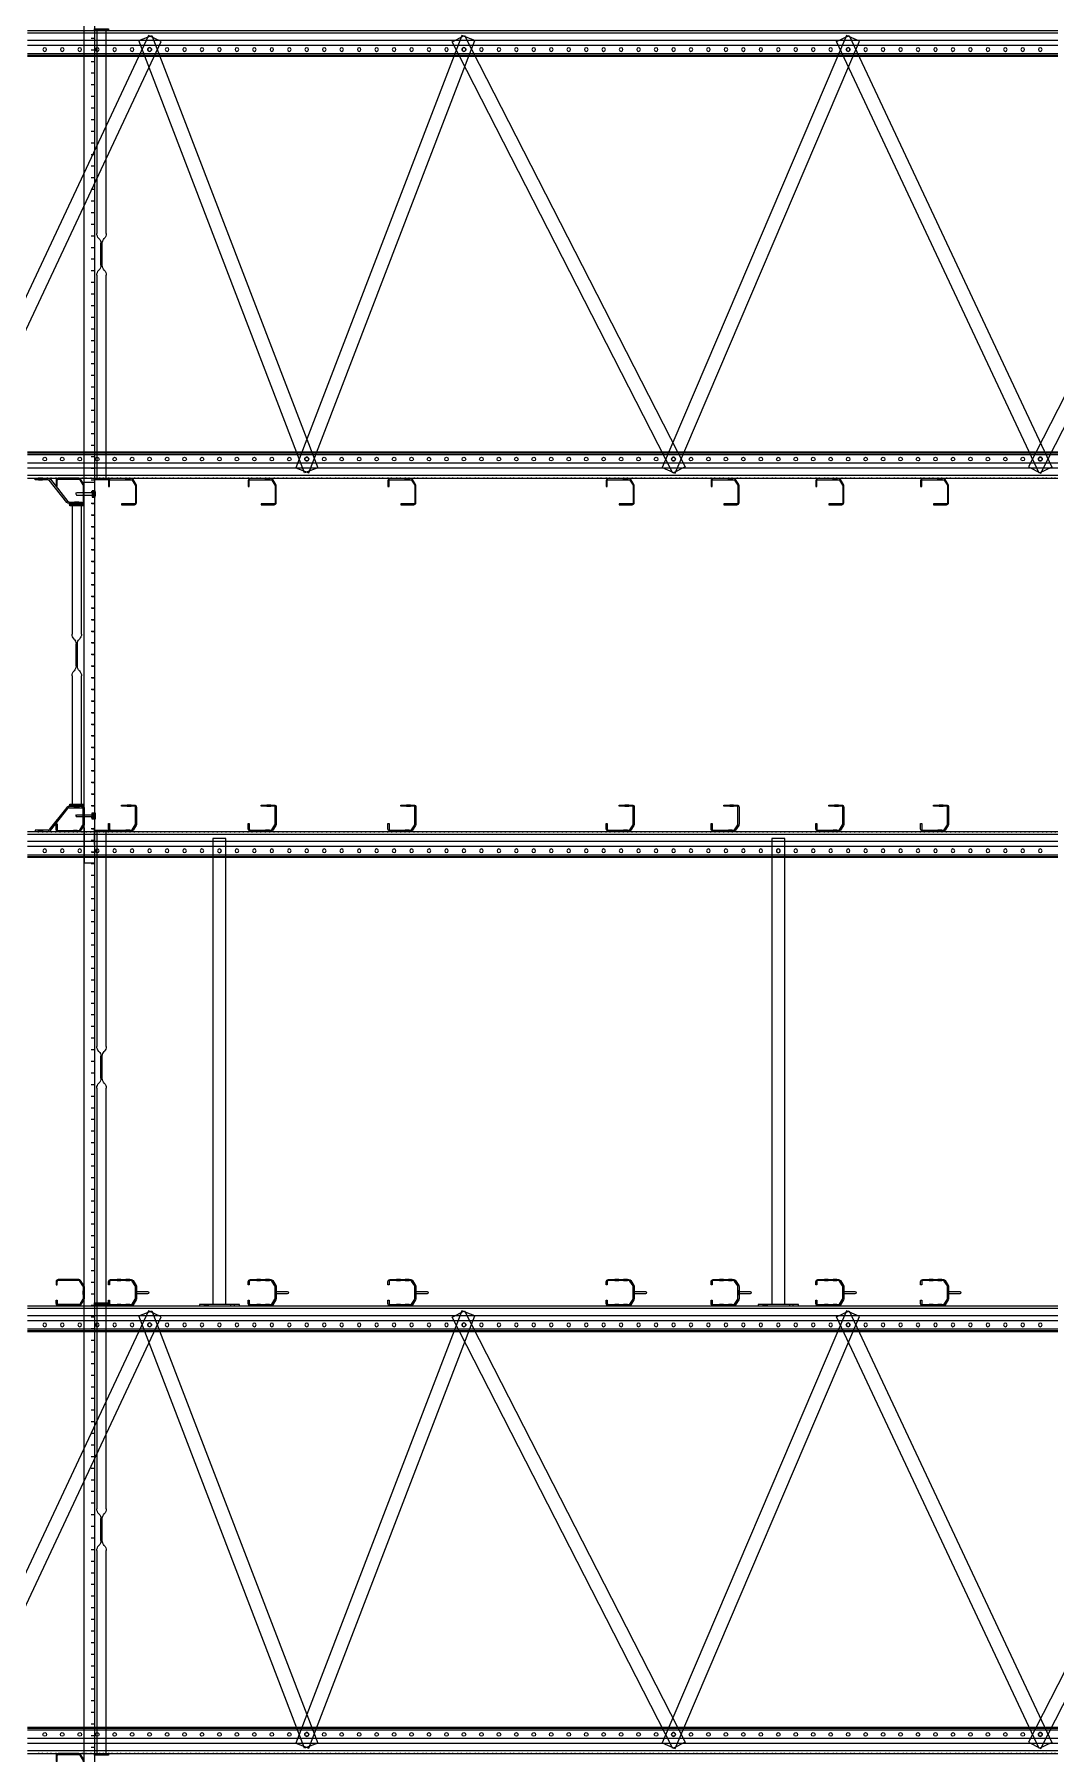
# Model space of a CAD drawing. Header units: millimetres. Extents: x -511490 to -68792, y -77452 to 318982.
# Drawn here: x -505716 to -502792, y 10548 to 15472 of the extents above; entities that cross this region are included whole.
import ezdxf

# ---------------------------------------------------------------- set-up
doc = ezdxf.new("R2010")
doc.units = ezdxf.units.MM
doc.linetypes.add('P05529 MS Rack Elevation$0$HIDDEN', pattern=[0.375, 0.25, -0.125])
doc.linetypes.add('P05529 MS Rack Elevation$1$HIDDEN', pattern=[0.375, 0.25, -0.125])
doc.layers.add('Multishuttle Phantom', color=8, linetype='Continuous', lineweight=25)
doc.layers.add('P05529 MS Rack Elevation$0$BRACING', color=8, linetype='Continuous', lineweight=25)
doc.layers.add('P05529 MS Rack Elevation$0$Racking', color=8, linetype='Continuous')

# ---------------------------------------------------------------- blocks, each defined once
blk = doc.blocks.new('*U59')
for p, q in [((0, 8650), (0, 8700)), ((8.4, 8700), (8.4, 8650)), ((28.65, 8700), (28.65, 8650)), ((43.13, 8700), (43.13, 8650)), ((67.1, 8700), (67.1, 8650)), ((72.1, 8700), (72.1, 8650)), ((74.5, 8700), (74.5, 8650)), ((0, 8600), (0, 8650)), ((8.4, 8650), (8.4, 8600)), ((28.65, 8650), (28.65, 8600)), ((43.13, 8650), (43.13, 8600)), ((67.1, 8650), (67.1, 8600)), ((72.1, 8650), (72.1, 8600)), ((74.5, 8650), (74.5, 8600)), ((0, 8550), (0, 8600)), ((8.4, 8600), (8.4, 8550)), ((28.65, 8600), (28.65, 8550)), ((43.13, 8600), (43.13, 8550)), ((67.1, 8600), (67.1, 8550)), ((72.1, 8600), (72.1, 8550)), ((74.5, 8600), (74.5, 8550)), ((0, 8500), (0, 8550)), ((8.4, 8550), (8.4, 8500)), ((28.65, 8550), (28.65, 8500)), ((43.13, 8550), (43.13, 8500)), ((67.1, 8550), (67.1, 8500)), ((72.1, 8550), (72.1, 8500)), ((74.5, 8550), (74.5, 8500)), ((0, 8450), (0, 8500)), ((8.4, 8500), (8.4, 8450)), ((28.65, 8500), (28.65, 8450)), ((43.13, 8500), (43.13, 8450)), ((67.1, 8500), (67.1, 8450)), ((72.1, 8500), (72.1, 8450)), ((74.5, 8500), (74.5, 8450)), ((0, 8400), (0, 8450)), ((8.4, 8450), (8.4, 8400)), ((28.65, 8450), (28.65, 8400)), ((43.13, 8450), (43.13, 8400)), ((67.1, 8450), (67.1, 8400)), ((72.1, 8450), (72.1, 8400)), ((74.5, 8450), (74.5, 8400)), ((0, 8350), (0, 8400)), ((8.4, 8400), (8.4, 8350)), ((28.65, 8400), (28.65, 8350)), ((43.13, 8400), (43.13, 8350)), ((67.1, 8400), (67.1, 8350)), ((72.1, 8400), (72.1, 8350)), ((74.5, 8400), (74.5, 8350)), ((0, 8300), (0, 8350)), ((8.4, 8350), (8.4, 8300)), ((28.65, 8350), (28.65, 8300)), ((43.13, 8350), (43.13, 8300)), ((67.1, 8350), (67.1, 8300)), ((72.1, 8350), (72.1, 8300)), ((74.5, 8350), (74.5, 8300)), ((0, 8250), (0, 8300)), ((8.4, 8300), (8.4, 8250)), ((28.65, 8300), (28.65, 8250)), ((43.13, 8300), (43.13, 8250)), ((67.1, 8300), (67.1, 8250)), ((72.1, 8300), (72.1, 8250)), ((74.5, 8300), (74.5, 8250)), ((0, 8200), (0, 8250)), ((8.4, 8250), (8.4, 8200)), ((28.65, 8250), (28.65, 8200)), ((43.13, 8250), (43.13, 8200)), ((67.1, 8250), (67.1, 8200)), ((72.1, 8250), (72.1, 8200)), ((74.5, 8250), (74.5, 8200)), ((0, 8150), (0, 8200)), ((8.4, 8200), (8.4, 8150)), ((28.65, 8200), (28.65, 8150)), ((43.13, 8200), (43.13, 8150)), ((67.1, 8200), (67.1, 8150)), ((72.1, 8200), (72.1, 8150)), ((74.5, 8200), (74.5, 8150)), ((0, 8100), (0, 8150)), ((8.4, 8150), (8.4, 8100)), ((28.65, 8150), (28.65, 8100)), ((43.13, 8150), (43.13, 8100)), ((67.1, 8150), (67.1, 8100)), ((72.1, 8150), (72.1, 8100)), ((74.5, 8150), (74.5, 8100)), ((0, 8050), (0, 8100)), ((8.4, 8100), (8.4, 8050)), ((28.65, 8100), (28.65, 8050)), ((43.13, 8100), (43.13, 8050)), ((67.1, 8100), (67.1, 8050)), ((72.1, 8100), (72.1, 8050)), ((74.5, 8100), (74.5, 8050)), ((0, 8000), (0, 8050)), ((8.4, 8050), (8.4, 8000)), ((28.65, 8050), (28.65, 8000)), ((43.13, 8050), (43.13, 8000)), ((67.1, 8050), (67.1, 8000)), ((72.1, 8050), (72.1, 8000)), ((74.5, 8050), (74.5, 8000)), ((0, 7950), (0, 8000)), ((8.4, 8000), (8.4, 7950)), ((28.65, 8000), (28.65, 7950)), ((43.13, 8000), (43.13, 7950)), ((67.1, 8000), (67.1, 7950)), ((72.1, 8000), (72.1, 7950)), ((74.5, 8000), (74.5, 7950)), ((0, 7900), (0, 7950)), ((8.4, 7950), (8.4, 7900)), ((28.65, 7950), (28.65, 7900)), ((43.13, 7950), (43.13, 7900)), ((67.1, 7950), (67.1, 7900)), ((72.1, 7950), (72.1, 7900)), ((74.5, 7950), (74.5, 7900)), ((0, 7850), (0, 7900)), ((8.4, 7900), (8.4, 7850)), ((28.65, 7900), (28.65, 7850)), ((43.13, 7900), (43.13, 7850)), ((67.1, 7900), (67.1, 7850)), ((72.1, 7900), (72.1, 7850)), ((74.5, 7900), (74.5, 7850)), ((0, 7800), (0, 7850)), ((8.4, 7850), (8.4, 7800)), ((28.65, 7850), (28.65, 7800)), ((43.13, 7850), (43.13, 7800)), ((67.1, 7850), (67.1, 7800)), ((72.1, 7850), (72.1, 7800)), ((74.5, 7850), (74.5, 7800)), ((0, 7750), (0, 7800)), ((8.4, 7800), (8.4, 7750)), ((28.65, 7800), (28.65, 7750)), ((43.13, 7800), (43.13, 7750)), ((67.1, 7800), (67.1, 7750)), ((72.1, 7800), (72.1, 7750)), ((74.5, 7800), (74.5, 7750)), ((0, 7700), (0, 7750)), ((8.4, 7750), (8.4, 7700)), ((28.65, 7750), (28.65, 7700)), ((43.13, 7750), (43.13, 7700)), ((67.1, 7750), (67.1, 7700)), ((72.1, 7750), (72.1, 7700)), ((74.5, 7750), (74.5, 7700)), ((0, 7650), (0, 7700)), ((8.4, 7700), (8.4, 7650)), ((28.65, 7700), (28.65, 7650)), ((43.13, 7700), (43.13, 7650)), ((67.1, 7700), (67.1, 7650)), ((72.1, 7700), (72.1, 7650)), ((74.5, 7700), (74.5, 7650)), ((0, 7600), (0, 7650)), ((8.4, 7650), (8.4, 7600)), ((28.65, 7650), (28.65, 7600)), ((43.13, 7650), (43.13, 7600)), ((67.1, 7650), (67.1, 7600)), ((72.1, 7650), (72.1, 7600)), ((74.5, 7650), (74.5, 7600)), ((0, 7550), (0, 7600)), ((8.4, 7600), (8.4, 7550)), ((28.65, 7600), (28.65, 7550)), ((43.13, 7600), (43.13, 7550)), ((67.1, 7600), (67.1, 7550)), ((72.1, 7600), (72.1, 7550)), ((74.5, 7600), (74.5, 7550)), ((0, 7500), (0, 7550)), ((8.4, 7550), (8.4, 7500)), ((28.65, 7550), (28.65, 7500)), ((43.13, 7550), (43.13, 7500)), ((67.1, 7550), (67.1, 7500)), ((72.1, 7550), (72.1, 7500)), ((74.5, 7550), (74.5, 7500)), ((0, 7450), (0, 7500)), ((8.4, 7500), (8.4, 7450)), ((28.65, 7500), (28.65, 7450)), ((43.13, 7500), (43.13, 7450)), ((67.1, 7500), (67.1, 7450)), ((72.1, 7500), (72.1, 7450)), ((74.5, 7500), (74.5, 7450)), ((0, 7400), (0, 7450)), ((8.4, 7450), (8.4, 7400)), ((28.65, 7450), (28.65, 7400)), ((43.13, 7450), (43.13, 7400)), ((67.1, 7450), (67.1, 7400)), ((72.1, 7450), (72.1, 7400)), ((74.5, 7450), (74.5, 7400)), ((0, 7350), (0, 7400)), ((8.4, 7400), (8.4, 7350)), ((28.65, 7400), (28.65, 7350)), ((43.13, 7400), (43.13, 7350)), ((67.1, 7400), (67.1, 7350)), ((72.1, 7400), (72.1, 7350)), ((74.5, 7400), (74.5, 7350)), ((0, 7300), (0, 7350)), ((8.4, 7350), (8.4, 7300)), ((28.65, 7350), (28.65, 7300)), ((43.13, 7350), (43.13, 7300)), ((67.1, 7350), (67.1, 7300)), ((72.1, 7350), (72.1, 7300)), ((74.5, 7350), (74.5, 7300)), ((0, 7250), (0, 7300)), ((8.4, 7300), (8.4, 7250)), ((28.65, 7300), (28.65, 7250)), ((43.13, 7300), (43.13, 7250)), ((67.1, 7300), (67.1, 7250)), ((72.1, 7300), (72.1, 7250)), ((74.5, 7300), (74.5, 7250)), ((0, 7200), (0, 7250)), ((8.4, 7250), (8.4, 7200)), ((28.65, 7250), (28.65, 7200)), ((43.13, 7250), (43.13, 7200)), ((67.1, 7250), (67.1, 7200)), ((72.1, 7250), (72.1, 7200)), ((74.5, 7250), (74.5, 7200)), ((0, 7150), (0, 7200)), ((8.4, 7200), (8.4, 7150)), ((28.65, 7200), (28.65, 7150)), ((43.13, 7200), (43.13, 7150)), ((67.1, 7200), (67.1, 7150)), ((72.1, 7200), (72.1, 7150)), ((74.5, 7200), (74.5, 7150)), ((0, 7100), (0, 7150)), ((8.4, 7150), (8.4, 7100)), ((28.65, 7150), (28.65, 7100)), ((43.13, 7150), (43.13, 7100)), ((67.1, 7150), (67.1, 7100)), ((72.1, 7150), (72.1, 7100)), ((74.5, 7150), (74.5, 7100)), ((0, 7050), (0, 7100)), ((8.4, 7100), (8.4, 7050)), ((28.65, 7100), (28.65, 7050)), ((43.13, 7100), (43.13, 7050)), ((67.1, 7100), (67.1, 7050)), ((72.1, 7100), (72.1, 7050)), ((74.5, 7100), (74.5, 7050)), ((0, 7000), (0, 7050)), ((8.4, 7050), (8.4, 7000)), ((28.65, 7050), (28.65, 7000)), ((43.13, 7050), (43.13, 7000)), ((67.1, 7050), (67.1, 7000)), ((72.1, 7050), (72.1, 7000)), ((74.5, 7050), (74.5, 7000)), ((0, 6950), (0, 7000)), ((8.4, 7000), (8.4, 6950)), ((28.65, 7000), (28.65, 6950)), ((43.13, 7000), (43.13, 6950)), ((67.1, 7000), (67.1, 6950)), ((72.1, 7000), (72.1, 6950)), ((74.5, 7000), (74.5, 6950)), ((0, 6900), (0, 6950)), ((8.4, 6950), (8.4, 6900)), ((28.65, 6950), (28.65, 6900)), ((43.13, 6950), (43.13, 6900)), ((67.1, 6950), (67.1, 6900)), ((72.1, 6950), (72.1, 6900)), ((74.5, 6950), (74.5, 6900)), ((0, 6850), (0, 6900)), ((8.4, 6900), (8.4, 6850)), ((28.65, 6900), (28.65, 6850)), ((43.13, 6900), (43.13, 6850)), ((67.1, 6900), (67.1, 6850)), ((72.1, 6900), (72.1, 6850)), ((74.5, 6900), (74.5, 6850)), ((0, 6800), (0, 6850)), ((8.4, 6850), (8.4, 6800)), ((28.65, 6850), (28.65, 6800)), ((43.13, 6850), (43.13, 6800)), ((67.1, 6850), (67.1, 6800)), ((72.1, 6850), (72.1, 6800)), ((74.5, 6850), (74.5, 6800)), ((0, 6750), (0, 6800)), ((8.4, 6800), (8.4, 6750)), ((28.65, 6800), (28.65, 6750)), ((43.13, 6800), (43.13, 6750)), ((67.1, 6800), (67.1, 6750)), ((72.1, 6800), (72.1, 6750)), ((74.5, 6800), (74.5, 6750)), ((0, 6700), (0, 6750)), ((8.4, 6750), (8.4, 6700)), ((28.65, 6750), (28.65, 6700)), ((43.13, 6750), (43.13, 6700)), ((67.1, 6750), (67.1, 6700)), ((72.1, 6750), (72.1, 6700)), ((74.5, 6750), (74.5, 6700)), ((0, 6650), (0, 6700)), ((8.4, 6700), (8.4, 6650)), ((28.65, 6700), (28.65, 6650)), ((43.13, 6700), (43.13, 6650)), ((67.1, 6700), (67.1, 6650)), ((72.1, 6700), (72.1, 6650)), ((74.5, 6700), (74.5, 6650)), ((0, 6600), (0, 6650)), ((8.4, 6650), (8.4, 6600)), ((28.65, 6650), (28.65, 6600)), ((43.13, 6650), (43.13, 6600)), ((67.1, 6650), (67.1, 6600)), ((72.1, 6650), (72.1, 6600)), ((74.5, 6650), (74.5, 6600)), ((0, 6550), (0, 6600)), ((8.4, 6600), (8.4, 6550)), ((28.65, 6600), (28.65, 6550)), ((43.13, 6600), (43.13, 6550)), ((67.1, 6600), (67.1, 6550)), ((72.1, 6600), (72.1, 6550)), ((74.5, 6600), (74.5, 6550)), ((0, 6500), (0, 6550)), ((8.4, 6550), (8.4, 6500)), ((28.65, 6550), (28.65, 6500)), ((43.13, 6550), (43.13, 6500)), ((67.1, 6550), (67.1, 6500)), ((72.1, 6550), (72.1, 6500)), ((74.5, 6550), (74.5, 6500)), ((0, 6450), (0, 6500)), ((8.4, 6500), (8.4, 6450)), ((28.65, 6500), (28.65, 6450)), ((43.13, 6500), (43.13, 6450)), ((67.1, 6500), (67.1, 6450)), ((72.1, 6500), (72.1, 6450)), ((74.5, 6500), (74.5, 6450)), ((0, 6400), (0, 6450)), ((8.4, 6450), (8.4, 6400)), ((28.65, 6450), (28.65, 6400)), ((43.13, 6450), (43.13, 6400)), ((67.1, 6450), (67.1, 6400)), ((72.1, 6450), (72.1, 6400)), ((74.5, 6450), (74.5, 6400)), ((0, 6350), (0, 6400)), ((8.4, 6400), (8.4, 6350)), ((28.65, 6400), (28.65, 6350)), ((43.13, 6400), (43.13, 6350)), ((67.1, 6400), (67.1, 6350)), ((72.1, 6400), (72.1, 6350)), ((74.5, 6400), (74.5, 6350)), ((0, 6300), (0, 6350)), ((8.4, 6350), (8.4, 6300)), ((28.65, 6350), (28.65, 6300)), ((43.13, 6350), (43.13, 6300)), ((67.1, 6350), (67.1, 6300)), ((72.1, 6350), (72.1, 6300)), ((74.5, 6350), (74.5, 6300)), ((0, 6250), (0, 6300)), ((8.4, 6300), (8.4, 6250)), ((28.65, 6300), (28.65, 6250)), ((43.13, 6300), (43.13, 6250)), ((67.1, 6300), (67.1, 6250)), ((72.1, 6300), (72.1, 6250)), ((74.5, 6300), (74.5, 6250)), ((0, 6200), (0, 6250)), ((8.4, 6250), (8.4, 6200)), ((28.65, 6250), (28.65, 6200)), ((43.13, 6250), (43.13, 6200)), ((67.1, 6250), (67.1, 6200)), ((72.1, 6250), (72.1, 6200)), ((74.5, 6250), (74.5, 6200)), ((0, 6150), (0, 6200)), ((8.4, 6200), (8.4, 6150)), ((28.65, 6200), (28.65, 6150)), ((43.13, 6200), (43.13, 6150)), ((67.1, 6200), (67.1, 6150)), ((72.1, 6200), (72.1, 6150)), ((74.5, 6200), (74.5, 6150)), ((0, 6100), (0, 6150)), ((8.4, 6150), (8.4, 6100)), ((28.65, 6150), (28.65, 6100)), ((43.13, 6150), (43.13, 6100)), ((67.1, 6150), (67.1, 6100)), ((72.1, 6150), (72.1, 6100)), ((74.5, 6150), (74.5, 6100)), ((0, 6050), (0, 6100)), ((8.4, 6100), (8.4, 6050)), ((28.65, 6100), (28.65, 6050)), ((43.13, 6100), (43.13, 6050)), ((67.1, 6100), (67.1, 6050)), ((72.1, 6100), (72.1, 6050)), ((74.5, 6100), (74.5, 6050)), ((0, 6000), (0, 6050)), ((8.4, 6050), (8.4, 6000)), ((28.65, 6050), (28.65, 6000)), ((43.13, 6050), (43.13, 6000)), ((67.1, 6050), (67.1, 6000)), ((72.1, 6050), (72.1, 6000)), ((74.5, 6050), (74.5, 6000)), ((0, 5950), (0, 6000)), ((8.4, 6000), (8.4, 5950)), ((28.65, 6000), (28.65, 5950)), ((43.13, 6000), (43.13, 5950)), ((67.1, 6000), (67.1, 5950)), ((72.1, 6000), (72.1, 5950)), ((74.5, 6000), (74.5, 5950)), ((0, 5900), (0, 5950)), ((8.4, 5950), (8.4, 5900)), ((28.65, 5950), (28.65, 5900)), ((43.13, 5950), (43.13, 5900)), ((67.1, 5950), (67.1, 5900)), ((72.1, 5950), (72.1, 5900)), ((74.5, 5950), (74.5, 5900)), ((0, 5850), (0, 5900)), ((8.4, 5900), (8.4, 5850)), ((28.65, 5900), (28.65, 5850)), ((43.13, 5900), (43.13, 5850)), ((67.1, 5900), (67.1, 5850)), ((72.1, 5900), (72.1, 5850)), ((74.5, 5900), (74.5, 5850)), ((0, 5800), (0, 5850)), ((8.4, 5850), (8.4, 5800)), ((28.65, 5850), (28.65, 5800)), ((43.13, 5850), (43.13, 5800)), ((67.1, 5850), (67.1, 5800)), ((72.1, 5850), (72.1, 5800)), ((74.5, 5850), (74.5, 5800)), ((0, 5750), (0, 5800)), ((8.4, 5800), (8.4, 5750)), ((28.65, 5800), (28.65, 5750)), ((43.13, 5800), (43.13, 5750)), ((67.1, 5800), (67.1, 5750)), ((72.1, 5800), (72.1, 5750)), ((74.5, 5800), (74.5, 5750))]:
    blk.add_line(p, q)
for points in [[(2.4, 8682), (0, 8682), (0, 8693), (2.4, 8693)], [(2.4, 8657), (0, 8657), (0, 8668), (2.4, 8668)], [(2.4, 8632), (0, 8632), (0, 8643), (2.4, 8643)], [(2.4, 8607), (0, 8607), (0, 8618), (2.4, 8618)], [(2.4, 8582), (0, 8582), (0, 8593), (2.4, 8593)], [(2.4, 8557), (0, 8557), (0, 8568), (2.4, 8568)], [(2.4, 8532), (0, 8532), (0, 8543), (2.4, 8543)], [(2.4, 8507), (0, 8507), (0, 8518), (2.4, 8518)], [(2.4, 8482), (0, 8482), (0, 8493), (2.4, 8493)], [(2.4, 8457), (0, 8457), (0, 8468), (2.4, 8468)], [(2.4, 8432), (0, 8432), (0, 8443), (2.4, 8443)], [(2.4, 8407), (0, 8407), (0, 8418), (2.4, 8418)], [(2.4, 8382), (0, 8382), (0, 8393), (2.4, 8393)], [(2.4, 8357), (0, 8357), (0, 8368), (2.4, 8368)], [(2.4, 8332), (0, 8332), (0, 8343), (2.4, 8343)], [(2.4, 8307), (0, 8307), (0, 8318), (2.4, 8318)], [(2.4, 8282), (0, 8282), (0, 8293), (2.4, 8293)], [(2.4, 8257), (0, 8257), (0, 8268), (2.4, 8268)], [(2.4, 8232), (0, 8232), (0, 8243), (2.4, 8243)], [(2.4, 8207), (0, 8207), (0, 8218), (2.4, 8218)], [(2.4, 8182), (0, 8182), (0, 8193), (2.4, 8193)], [(2.4, 8157), (0, 8157), (0, 8168), (2.4, 8168)], [(2.4, 8132), (0, 8132), (0, 8143), (2.4, 8143)], [(2.4, 8107), (0, 8107), (0, 8118), (2.4, 8118)], [(2.4, 8082), (0, 8082), (0, 8093), (2.4, 8093)], [(2.4, 8057), (0, 8057), (0, 8068), (2.4, 8068)], [(2.4, 8032), (0, 8032), (0, 8043), (2.4, 8043)], [(2.4, 8007), (0, 8007), (0, 8018), (2.4, 8018)], [(2.4, 7982), (0, 7982), (0, 7993), (2.4, 7993)], [(2.4, 7957), (0, 7957), (0, 7968), (2.4, 7968)], [(2.4, 7932), (0, 7932), (0, 7943), (2.4, 7943)], [(2.4, 7907), (0, 7907), (0, 7918), (2.4, 7918)], [(2.4, 7882), (0, 7882), (0, 7893), (2.4, 7893)], [(2.4, 7857), (0, 7857), (0, 7868), (2.4, 7868)], [(2.4, 7832), (0, 7832), (0, 7843), (2.4, 7843)], [(2.4, 7807), (0, 7807), (0, 7818), (2.4, 7818)], [(2.4, 7782), (0, 7782), (0, 7793), (2.4, 7793)], [(2.4, 7757), (0, 7757), (0, 7768), (2.4, 7768)], [(2.4, 7732), (0, 7732), (0, 7743), (2.4, 7743)], [(2.4, 7707), (0, 7707), (0, 7718), (2.4, 7718)], [(2.4, 7682), (0, 7682), (0, 7693), (2.4, 7693)], [(2.4, 7657), (0, 7657), (0, 7668), (2.4, 7668)], [(2.4, 7632), (0, 7632), (0, 7643), (2.4, 7643)], [(2.4, 7607), (0, 7607), (0, 7618), (2.4, 7618)], [(2.4, 7582), (0, 7582), (0, 7593), (2.4, 7593)], [(2.4, 7557), (0, 7557), (0, 7568), (2.4, 7568)], [(2.4, 7532), (0, 7532), (0, 7543), (2.4, 7543)], [(2.4, 7507), (0, 7507), (0, 7518), (2.4, 7518)], [(2.4, 7482), (0, 7482), (0, 7493), (2.4, 7493)], [(2.4, 7457), (0, 7457), (0, 7468), (2.4, 7468)], [(2.4, 7432), (0, 7432), (0, 7443), (2.4, 7443)], [(2.4, 7407), (0, 7407), (0, 7418), (2.4, 7418)], [(2.4, 7382), (0, 7382), (0, 7393), (2.4, 7393)], [(2.4, 7357), (0, 7357), (0, 7368), (2.4, 7368)], [(2.4, 7332), (0, 7332), (0, 7343), (2.4, 7343)], [(2.4, 7307), (0, 7307), (0, 7318), (2.4, 7318)], [(2.4, 7282), (0, 7282), (0, 7293), (2.4, 7293)], [(2.4, 7257), (0, 7257), (0, 7268), (2.4, 7268)], [(2.4, 7232), (0, 7232), (0, 7243), (2.4, 7243)], [(2.4, 7207), (0, 7207), (0, 7218), (2.4, 7218)], [(2.4, 7182), (0, 7182), (0, 7193), (2.4, 7193)], [(2.4, 7157), (0, 7157), (0, 7168), (2.4, 7168)], [(2.4, 7132), (0, 7132), (0, 7143), (2.4, 7143)], [(2.4, 7107), (0, 7107), (0, 7118), (2.4, 7118)], [(2.4, 7082), (0, 7082), (0, 7093), (2.4, 7093)], [(2.4, 7057), (0, 7057), (0, 7068), (2.4, 7068)], [(2.4, 7032), (0, 7032), (0, 7043), (2.4, 7043)], [(2.4, 7007), (0, 7007), (0, 7018), (2.4, 7018)], [(2.4, 6982), (0, 6982), (0, 6993), (2.4, 6993)], [(2.4, 6957), (0, 6957), (0, 6968), (2.4, 6968)], [(2.4, 6932), (0, 6932), (0, 6943), (2.4, 6943)], [(2.4, 6907), (0, 6907), (0, 6918), (2.4, 6918)], [(2.4, 6882), (0, 6882), (0, 6893), (2.4, 6893)], [(2.4, 6857), (0, 6857), (0, 6868), (2.4, 6868)], [(2.4, 6832), (0, 6832), (0, 6843), (2.4, 6843)], [(2.4, 6807), (0, 6807), (0, 6818), (2.4, 6818)], [(2.4, 6782), (0, 6782), (0, 6793), (2.4, 6793)], [(2.4, 6757), (0, 6757), (0, 6768), (2.4, 6768)], [(2.4, 6732), (0, 6732), (0, 6743), (2.4, 6743)], [(2.4, 6707), (0, 6707), (0, 6718), (2.4, 6718)], [(2.4, 6682), (0, 6682), (0, 6693), (2.4, 6693)], [(2.4, 6657), (0, 6657), (0, 6668), (2.4, 6668)], [(2.4, 6632), (0, 6632), (0, 6643), (2.4, 6643)], [(2.4, 6607), (0, 6607), (0, 6618), (2.4, 6618)], [(2.4, 6582), (0, 6582), (0, 6593), (2.4, 6593)], [(2.4, 6557), (0, 6557), (0, 6568), (2.4, 6568)], [(2.4, 6532), (0, 6532), (0, 6543), (2.4, 6543)], [(2.4, 6507), (0, 6507), (0, 6518), (2.4, 6518)], [(2.4, 6482), (0, 6482), (0, 6493), (2.4, 6493)], [(2.4, 6457), (0, 6457), (0, 6468), (2.4, 6468)], [(2.4, 6432), (0, 6432), (0, 6443), (2.4, 6443)], [(2.4, 6407), (0, 6407), (0, 6418), (2.4, 6418)], [(2.4, 6382), (0, 6382), (0, 6393), (2.4, 6393)], [(2.4, 6357), (0, 6357), (0, 6368), (2.4, 6368)], [(2.4, 6332), (0, 6332), (0, 6343), (2.4, 6343)], [(2.4, 6307), (0, 6307), (0, 6318), (2.4, 6318)], [(2.4, 6282), (0, 6282), (0, 6293), (2.4, 6293)], [(2.4, 6257), (0, 6257), (0, 6268), (2.4, 6268)], [(2.4, 6232), (0, 6232), (0, 6243), (2.4, 6243)], [(2.4, 6207), (0, 6207), (0, 6218), (2.4, 6218)], [(2.4, 6182), (0, 6182), (0, 6193), (2.4, 6193)], [(2.4, 6157), (0, 6157), (0, 6168), (2.4, 6168)], [(2.4, 6132), (0, 6132), (0, 6143), (2.4, 6143)], [(2.4, 6107), (0, 6107), (0, 6118), (2.4, 6118)], [(2.4, 6082), (0, 6082), (0, 6093), (2.4, 6093)], [(2.4, 6057), (0, 6057), (0, 6068), (2.4, 6068)], [(2.4, 6032), (0, 6032), (0, 6043), (2.4, 6043)], [(2.4, 6007), (0, 6007), (0, 6018), (2.4, 6018)], [(2.4, 5982), (0, 5982), (0, 5993), (2.4, 5993)], [(2.4, 5957), (0, 5957), (0, 5968), (2.4, 5968)], [(2.4, 5932), (0, 5932), (0, 5943), (2.4, 5943)], [(2.4, 5907), (0, 5907), (0, 5918), (2.4, 5918)], [(2.4, 5882), (0, 5882), (0, 5893), (2.4, 5893)], [(2.4, 5857), (0, 5857), (0, 5868), (2.4, 5868)], [(2.4, 5832), (0, 5832), (0, 5843), (2.4, 5843)], [(2.4, 5807), (0, 5807), (0, 5818), (2.4, 5818)], [(2.4, 5782), (0, 5782), (0, 5793), (2.4, 5793)]]:
    blk.add_lwpolyline(points)
for centre, start, end in [((55, 8650), 0, 180), ((55, 8650), 180, 0), ((55, 8600), 0, 180), ((55, 8600), 180, 0), ((55, 8550), 0, 180), ((55, 8550), 180, 0), ((55, 8500), 0, 180), ((55, 8500), 180, 0), ((55, 8450), 0, 180), ((55, 8450), 180, 0), ((55, 8400), 0, 180), ((55, 8400), 180, 0), ((55, 8350), 0, 180), ((55, 8350), 180, 0), ((55, 8300), 0, 180), ((55, 8300), 180, 0), ((55, 8250), 0, 180), ((55, 8250), 180, 0), ((55, 8200), 0, 180), ((55, 8200), 180, 0), ((55, 8150), 0, 180), ((55, 8150), 180, 0), ((55, 8100), 0, 180), ((55, 8100), 180, 0), ((55, 8050), 0, 180), ((55, 8050), 180, 0), ((55, 8000), 0, 180), ((55, 8000), 180, 0), ((55, 7950), 0, 180), ((55, 7950), 180, 0), ((55, 7900), 0, 180), ((55, 7900), 180, 0), ((55, 7850), 0, 180), ((55, 7850), 180, 0), ((55, 7800), 0, 180), ((55, 7800), 180, 0), ((55, 7750), 0, 180), ((55, 7750), 180, 0), ((55, 7700), 0, 180), ((55, 7700), 180, 0), ((55, 7650), 0, 180), ((55, 7650), 180, 0), ((55, 7600), 0, 180), ((55, 7600), 180, 0), ((55, 7550), 0, 180), ((55, 7550), 180, 0), ((55, 7500), 0, 180), ((55, 7500), 180, 0), ((55, 7450), 0, 180), ((55, 7450), 180, 0), ((55, 7400), 0, 180), ((55, 7400), 180, 0), ((55, 7350), 0, 180), ((55, 7350), 180, 0), ((55, 7300), 0, 180), ((55, 7300), 180, 0), ((55, 7250), 0, 180), ((55, 7250), 180, 0), ((55, 7200), 0, 180), ((55, 7200), 180, 0), ((55, 7150), 0, 180), ((55, 7150), 180, 0), ((55, 7100), 0, 180), ((55, 7100), 180, 0), ((55, 7050), 0, 180), ((55, 7050), 180, 0), ((55, 7000), 0, 180), ((55, 7000), 180, 0), ((55, 6950), 0, 180), ((55, 6950), 180, 0), ((55, 6900), 0, 180), ((55, 6900), 180, 0), ((55, 6850), 0, 180), ((55, 6850), 180, 0), ((55, 6800), 0, 180), ((55, 6800), 180, 0), ((55, 6750), 0, 180), ((55, 6750), 180, 0), ((55, 6700), 0, 180), ((55, 6700), 180, 0), ((55, 6650), 0, 180), ((55, 6650), 180, 0), ((55, 6600), 0, 180), ((55, 6600), 180, 0), ((55, 6550), 0, 180), ((55, 6550), 180, 0), ((55, 6500), 0, 180), ((55, 6500), 180, 0), ((55, 6450), 0, 180), ((55, 6450), 180, 0), ((55, 6400), 0, 180), ((55, 6400), 180, 0), ((55, 6350), 0, 180), ((55, 6350), 180, 0), ((55, 6300), 0, 180), ((55, 6300), 180, 0), ((55, 6250), 0, 180), ((55, 6250), 180, 0), ((55, 6200), 0, 180), ((55, 6200), 180, 0), ((55, 6150), 0, 180), ((55, 6150), 180, 0), ((55, 6100), 0, 180), ((55, 6100), 180, 0), ((55, 6050), 0, 180), ((55, 6050), 180, 0), ((55, 6000), 0, 180), ((55, 6000), 180, 0), ((55, 5950), 0, 180), ((55, 5950), 180, 0), ((55, 5900), 0, 180), ((55, 5900), 180, 0), ((55, 5850), 0, 180), ((55, 5850), 180, 0), ((55, 5800), 0, 180), ((55, 5800), 180, 0)]:
    blk.add_arc(centre, 5.2, start, end)
blk = doc.blocks.new('*U54')
for points in [[(0, 95), (3, 95), (3, -20), (0, -20)], [(0, 80.5), (3, 80.5), (3, 69.5), (0, 69.5)], [(0, -5.5), (3, -5.5), (3, 5.5), (0, 5.5)]]:
    blk.add_lwpolyline(points, close=True)
blk.add_lwpolyline([(3, 56.25), (1338, 56.25), (1338, 18.75), (3, 18.75)])
blk.add_circle((1303, 37.5), 5.5)
blk = doc.blocks.new('P05529 MS Rack Elevation$0$Frame Standoff')
blk.add_blockref('*U59', (-1358, 0))
at = {"extrusion": (0, 0, -1), "zscale": -1}
for p in [(0, 7862.5), (0, 6262.5)]:
    blk.add_blockref('*U54', p, dxfattribs=at)
blk = doc.blocks.new('*U30')
for points in [[(5012, 19, 0.414214), (5006, 25), (4957.1, 25, 0.142766), (4953.9, 24.1), (4939.8, 15.1, 0.256291), (4937, 10), (4937, -49, 0.414214), (4943, -55), (4959.6, -55), (4959.6, -52), (4943, -52, -0.414214), (4940, -49), (4940, 10, -0.256291), (4941.4, 12.5), (4955.5, 21.5, -0.142766), (4957.1, 22), (5006, 22, -0.414214), (5009, 19), (5009, -18), (5012, -18)], [(5872, 19, -0.414214), (5878, 25), (5926.9, 25, -0.142766), (5930.1, 24.1), (5944.2, 15.1, -0.256291), (5947, 10), (5947, -49, -0.414214), (5941, -55), (5924.4, -55), (5924.4, -52), (5941, -52, 0.414214), (5944, -49), (5944, 10, 0.256291), (5942.6, 12.5), (5928.5, 21.5, 0.142766), (5926.9, 22), (5878, 22, 0.414214), (5875, 19), (5875, -18), (5872, -18)], [(7237, -52), (7246.4, -52), (7246.4, -55), (7237, -55, -0.414214), (7231, -49), (7231, 10, -0.256291), (7233.8, 15.1), (7247.9, 24.1, -0.142766), (7251.1, 25), (7285.9, 25, -0.142766), (7289.1, 24.1), (7303.2, 15.1, -0.256291), (7306, 10), (7306, -49, -0.414214), (7300, -55), (7290.6, -55), (7290.6, -52), (7300, -52, 0.414214), (7303, -49), (7303, 10, 0.256291), (7301.6, 12.5), (7287.5, 21.5, 0.142766), (7285.9, 22), (7251.1, 22, 0.142766), (7249.5, 21.5), (7235.4, 12.5, 0.256291), (7234, 10), (7234, -49, 0.414214)]]:
    blk.add_lwpolyline(points, format="xyb", close=True)
for points in [[(4937, 5.5), (4940, 5.5), (4940, -5.5), (4937, -5.5)], [(5009, 9.5), (5012, 9.5), (5012, -1.5), (5009, -1.5)], [(5875, 9.5), (5872, 9.5), (5872, -1.5), (5875, -1.5)], [(5947, 5.5), (5944, 5.5), (5944, -5.5), (5947, -5.5)], [(7234, 5.5), (7231, 5.5), (7231, -5.5), (7234, -5.5)], [(7274, 25), (7263, 25), (7263, 22), (7274, 22)], [(7306, 5.5), (7303, 5.5), (7303, -5.5), (7306, -5.5)], [(7234, -19.5), (7231, -19.5), (7231, -30.5), (7234, -30.5)], [(7306, -19.5), (7303, -19.5), (7303, -30.5), (7306, -30.5)]]:
    blk.add_lwpolyline(points, close=True)
blk = doc.blocks.new('*U52')
for p, q in [((610, 2), (673, 2)), ((610, -2), (673, -2))]:
    blk.add_line(p, q)
for points in [[(0, 20), (-4, 20), (-4, -20), (0, -20)], [(636, 2), (647, 2), (647, -2), (636, -2)], [(1287, 20), (1283, 20), (1283, -20), (1287, -20)]]:
    blk.add_lwpolyline(points, close=True)
for points in [[(582, -13.5), (0, -13.5), (0, 13.5), (582, 13.5)], [(701, 13.5), (1283, 13.5), (1283, -13.5), (701, -13.5)]]:
    blk.add_lwpolyline(points)
for centre, start, end in [((582, -6.5), 45.5409, 90), ((610, 22), 225.5409, 270), ((673, 22), 270, 314.4591), ((701, -6.5), 90, 134.4591), ((582, 6.5), 270, 314.4591), ((610, -22), 90, 134.4591), ((673, -22), 45.5409, 90), ((701, 6.5), 225.5409, 270)]:
    blk.add_arc(centre, 20, start, end)
blk = doc.blocks.new('*U51')
for p, q in [((643.5, 2), (706.5, 2)), ((643.5, -2), (706.5, -2))]:
    blk.add_line(p, q)
for points in [[(0, 20), (-4, 20), (-4, -20), (0, -20)], [(669.5, 2), (680.5, 2), (680.5, -2), (669.5, -2)], [(1354, 20), (1350, 20), (1350, -20), (1354, -20)]]:
    blk.add_lwpolyline(points, close=True)
for points in [[(615.5, -13.5), (0, -13.5), (0, 13.5), (615.5, 13.5)], [(734.5, 13.5), (1350, 13.5), (1350, -13.5), (734.5, -13.5)]]:
    blk.add_lwpolyline(points)
for centre, start, end in [((615.5, -6.5), 45.5409, 90), ((643.5, 22), 225.5409, 270), ((706.5, 22), 270, 314.4591), ((734.5, -6.5), 90, 134.4591), ((615.5, 6.5), 270, 314.4591), ((643.5, -22), 90, 134.4591), ((706.5, -22), 45.5409, 90), ((734.5, 6.5), 225.5409, 270)]:
    blk.add_arc(centre, 20, start, end)
blk = doc.blocks.new('*U50')
for p, q in [((395.5, 2), (458.5, 2)), ((395.5, -2), (458.5, -2))]:
    blk.add_line(p, q)
for points in [[(0, 20), (-4, 20), (-4, -20), (0, -20)], [(421.5, 2), (432.5, 2), (432.5, -2), (421.5, -2)], [(858, 20), (854, 20), (854, -20), (858, -20)]]:
    blk.add_lwpolyline(points, close=True)
for points in [[(367.5, -13.5), (0, -13.5), (0, 13.5), (367.5, 13.5)], [(486.5, 13.5), (854, 13.5), (854, -13.5), (486.5, -13.5)]]:
    blk.add_lwpolyline(points)
for centre, start, end in [((367.5, -6.5), 45.5409, 90), ((395.5, 22), 225.5409, 270), ((458.5, 22), 270, 314.4591), ((486.5, -6.5), 90, 134.4591), ((367.5, 6.5), 270, 314.4591), ((395.5, -22), 90, 134.4591), ((458.5, -22), 45.5409, 90), ((486.5, 6.5), 225.5409, 270)]:
    blk.add_arc(centre, 20, start, end)
blk = doc.blocks.new('P05529 MS Rack Elevation$0$Rail Front')
blk.add_lwpolyline([(75, 19, 0.414214), (69, 25), (20.1, 25, 0.142766), (16.9, 24.1), (2.8, 15.1, 0.256291), (0, 10), (0, -49, 0.414214), (6, -55), (22.6, -55), (22.6, -52), (6, -52, -0.414214), (3, -49), (3, 10, -0.256291), (4.4, 12.5), (18.5, 21.5, -0.142766), (20.1, 22), (69, 22, -0.414214), (72, 19), (72, -18), (75, -18)], format="xyb", close=True)
for points in [[(0, 5.5), (3, 5.5), (3, -5.5), (0, -5.5)], [(72, 9.5), (75, 9.5), (75, -1.5), (72, -1.5)]]:
    blk.add_lwpolyline(points, close=True)
blk = doc.blocks.new('P05529 MS Rack Elevation$0$PLAN BRACE END')
at = {"layer": 'P05529 MS Rack Elevation$0$BRACING', "extrusion": (0, 0, -1), "zscale": -1}
for name, p in [('*U52', (-3652, -75)), ('*U51', (-6014, -75)), ('*U52', (-7305, -75)), ('*U50', (-4585, -146))]:
    blk.add_blockref(name, p, dxfattribs=at)
at = {"layer": 'P05529 MS Rack Elevation$0$Racking'}
for p in [(3652, -150), (7305, -150)]:
    blk.add_blockref('P05529 MS Rack Elevation$0$Rail Front', p, dxfattribs=at)
at = {"layer": 'P05529 MS Rack Elevation$0$Racking', "xscale": -1}
blk.add_blockref('P05529 MS Rack Elevation$0$Rail Front', (4664, -150), dxfattribs=at)
blk = doc.blocks.new('P05529 MS Rack Elevation$0$Tek screw #14-10 x 50')
for p, q in [((-5.8, 1.9), (-7.1, 1.1)), ((-7.1, 0), (-7.1, 1.1)), ((-7.1, 1.1), (7.1, 1.1)), ((-7.1, 0), (7.1, 0)), ((-5.8, 5.6), (-5.8, 1.9)), ((-4.3, 6), (4.3, 6)), ((-2.9, 5.6), (-2.9, 1.9)), ((2.9, 5.6), (2.9, 1.9)), ((5.8, 5.6), (5.8, 1.9)), ((7.1, 1.1), (5.8, 1.9)), ((7.1, 0), (7.1, 1.1)), ((0, -50), (-3.2, -48.1)), ((0, -50), (3.2, -48.1))]:
    blk.add_line(p, q)
for points in [[(-3.2, -48.1), (-3.2, 0)], [(3.2, 0), (3.2, -48.1)]]:
    blk.add_lwpolyline(points)
for centre, radius, start, end in [((-4.3, 3.4), 2.56, 55.6158, 124.3842), ((-4.3, -0.2), 2.56, 55.6158, 124.3842), ((0, -3.6), 9.55, 72.412, 107.588), ((0, -7.2), 9.55, 72.412, 107.588), ((4.3, 3.4), 2.56, 55.6158, 124.3842), ((4.3, -0.2), 2.56, 55.6158, 124.3842)]:
    blk.add_arc(centre, radius, start, end)
blk = doc.blocks.new('P05529 MS Rack Elevation$0$saddle clip side')
at = {"linetype": 'P05529 MS Rack Elevation$0$HIDDEN', "ltscale": 0.5}
blk.add_line((1715, 28291.1), (1733, 28291.1), dxfattribs=at)
blk.add_line((1715, 28285.1), (1733, 28285.1))
blk.add_lwpolyline([(1715, 28293.1), (1733, 28293.1), (1733, 28283.9), (1715, 28283.9)], close=True)
blk = doc.blocks.new('P05529 MS Rack Elevation$0$Backstops')
at = {"layer": 'P05529 MS Rack Elevation$0$Racking'}
blk.add_lwpolyline([(0, -7302.85), (31.85, -7302.85, -1), (31.85, -7309.15), (0, -7309.15)], format="xyb", dxfattribs=at)
blk = doc.blocks.new('P05529 MS Rack Elevation$0$Rail Brace Bracket')
at = {"layer": 'P05529 MS Rack Elevation$0$BRACING'}
for p, q in [((-512883.5, 13451.3), (-512933.9, 13387.8)), ((-512930.8, 13385.3), (-512880.4, 13448.8)), ((-512840.1, 13454.3), (-512877.2, 13454.3)), ((-512877.2, 13450.3), (-512840.1, 13450.3)), ((-512840.1, 13450.3), (-512840.1, 13454.3)), ((-512937, 13386.3), (-512974.1, 13386.3)), ((-512974.1, 13386.3), (-512974.1, 13382.3)), ((-512974.1, 13382.3), (-512937, 13382.3))]:
    blk.add_line(p, q, dxfattribs=at)
for points in [[(-512861.1, 13450.3), (-512861.1, 13454.3), (-512849.1, 13454.3), (-512849.1, 13450.3)], [(-512965.1, 13382.3), (-512965.1, 13386.3), (-512953.1, 13386.3), (-512953.1, 13382.3)]]:
    blk.add_lwpolyline(points, close=True, dxfattribs=at)
for centre, radius, start, end in [((-512877.2, 13446.3), 8, 90, 141.5463), ((-512877.2, 13446.3), 4, 90, 141.5463), ((-512937, 13390.3), 4, 270, 321.5463), ((-512937, 13390.3), 8, 270, 321.5463)]:
    blk.add_arc(centre, radius, start, end, dxfattribs=at)
blk = doc.blocks.new('P06197 MS Rack Elevations$0$GRATING PANEL MAINT SIDE')
for p, q in [((-30, 14585.85), (-20, 14585.85)), ((-30, 14552.55), (-20, 14552.55)), ((-30, 14519.25), (-20, 14519.25)), ((-30, 14485.95), (-20, 14485.95)), ((-30, 14452.65), (-20, 14452.65)), ((-30, 14419.35), (-20, 14419.35)), ((-30, 14386.05), (-20, 14386.05)), ((-30, 14352.75), (-20, 14352.75)), ((-30, 14319.45), (-20, 14319.45)), ((-30, 14286.15), (-20, 14286.15)), ((-30, 14252.85), (-20, 14252.85)), ((-30, 14219.55), (-20, 14219.55)), ((-30, 14186.25), (-20, 14186.25)), ((-30, 14152.95), (-20, 14152.95)), ((-30, 14119.65), (-20, 14119.65)), ((-30, 14086.35), (-20, 14086.35)), ((-30, 14053.05), (-20, 14053.05)), ((-30, 14019.75), (-20, 14019.75)), ((-30, 13986.45), (-20, 13986.45)), ((-30, 13953.15), (-20, 13953.15)), ((-30, 13919.85), (-20, 13919.85)), ((-30, 13886.55), (-20, 13886.55)), ((-30, 13853.25), (-20, 13853.25)), ((-30, 13819.95), (-20, 13819.95)), ((-30, 13786.65), (-20, 13786.65)), ((-30, 13753.35), (-20, 13753.35)), ((-30, 13720.05), (-20, 13720.05)), ((-30, 13686.75), (-20, 13686.75)), ((-30, 13653.45), (-20, 13653.45)), ((-30, 13620.15), (-20, 13620.15)), ((-30, 13586.85), (-20, 13586.85)), ((-30, 13553.55), (-20, 13553.55)), ((-30, 13520.25), (-20, 13520.25)), ((-30, 13486.95), (-20, 13486.95)), ((-30, 13453.65), (-20, 13453.65)), ((-30, 13420.35), (-20, 13420.35)), ((-30, 13387.05), (-20, 13387.05)), ((-30, 13353.75), (-20, 13353.75)), ((-30, 13320.45), (-20, 13320.45)), ((-30, 13287.15), (-20, 13287.15)), ((-30, 13253.85), (-20, 13253.85)), ((-30, 13220.55), (-20, 13220.55)), ((-30, 13187.25), (-20, 13187.25)), ((-30, 13153.95), (-20, 13153.95)), ((-30, 13120.65), (-20, 13120.65)), ((-30, 13087.35), (-20, 13087.35)), ((-30, 13054.05), (-20, 13054.05)), ((-30, 13020.75), (-20, 13020.75)), ((-30, 12987.45), (-20, 12987.45)), ((-30, 12954.15), (-20, 12954.15)), ((-30, 12920.85), (-20, 12920.85)), ((-30, 12887.55), (-20, 12887.55)), ((-30, 12854.25), (-20, 12854.25)), ((-30, 12820.95), (-20, 12820.95)), ((-30, 12787.65), (-20, 12787.65)), ((-30, 12754.35), (-20, 12754.35)), ((-30, 12721.05), (-20, 12721.05)), ((-30, 12687.75), (-20, 12687.75)), ((-30, 12654.45), (-20, 12654.45)), ((-30, 12621.15), (-20, 12621.15)), ((-30, 12587.85), (-20, 12587.85)), ((-30, 12554.55), (-20, 12554.55)), ((-30, 12521.25), (-20, 12521.25)), ((-30, 12487.95), (-20, 12487.95)), ((-30, 12454.65), (-20, 12454.65)), ((-30, 12421.35), (-20, 12421.35)), ((-30, 12388.05), (-20, 12388.05)), ((-30, 12354.75), (-20, 12354.75)), ((-30, 12321.45), (-20, 12321.45)), ((-30, 12288.15), (-20, 12288.15)), ((-30, 12254.85), (-20, 12254.85)), ((-30, 12221.55), (-20, 12221.55)), ((-30, 12188.25), (-20, 12188.25)), ((-30, 12154.95), (-20, 12154.95)), ((-30, 12121.65), (-20, 12121.65)), ((-30, 12088.35), (-20, 12088.35)), ((-30, 12055.05), (-20, 12055.05)), ((-30, 12021.75), (-20, 12021.75)), ((-30, 11988.45), (-20, 11988.45)), ((-30, 11955.15), (-20, 11955.15)), ((-30, 11921.85), (-20, 11921.85)), ((-30, 11888.55), (-20, 11888.55)), ((-30, 11855.25), (-20, 11855.25)), ((-30, 11821.95), (-20, 11821.95)), ((-30, 11788.65), (-20, 11788.65)), ((-30, 11755.35), (-20, 11755.35)), ((-30, 11722.05), (-20, 11722.05)), ((-30, 11688.75), (-20, 11688.75)), ((-30, 11655.45), (-20, 11655.45)), ((-30, 11622.15), (-20, 11622.15)), ((-30, 11588.85), (-20, 11588.85)), ((-30, 11555.55), (-20, 11555.55)), ((-30, 11522.25), (-20, 11522.25)), ((-30, 11488.95), (-20, 11488.95)), ((-30, 11455.65), (-20, 11455.65)), ((-30, 11422.35), (-20, 11422.35)), ((-30, 11389.05), (-20, 11389.05)), ((-30, 11355.75), (-20, 11355.75)), ((-30, 11322.45), (-20, 11322.45)), ((-30, 11289.15), (-20, 11289.15)), ((-30, 11255.85), (-20, 11255.85)), ((-30, 11222.55), (-20, 11222.55)), ((-30, 11189.25), (-20, 11189.25)), ((-30, 11155.95), (-20, 11155.95)), ((-30, 11122.65), (-20, 11122.65)), ((-30, 11089.35), (-20, 11089.35)), ((-30, 11056.05), (-20, 11056.05)), ((-30, 11022.75), (-20, 11022.75)), ((-30, 10989.45), (-20, 10989.45)), ((-30, 10956.15), (-20, 10956.15)), ((-30, 10922.85), (-20, 10922.85)), ((-30, 10889.55), (-20, 10889.55)), ((-30, 10856.25), (-20, 10856.25)), ((-30, 10822.95), (-20, 10822.95)), ((-30, 10789.65), (-20, 10789.65)), ((-30, 10756.35), (-20, 10756.35)), ((-30, 10723.05), (-20, 10723.05)), ((-30, 10689.75), (-20, 10689.75)), ((-30, 10656.45), (-20, 10656.45)), ((-30, 10623.15), (-20, 10623.15)), ((-30, 10589.85), (-20, 10589.85)), ((-30, 10556.55), (-20, 10556.55)), ((-30, 10523.25), (-20, 10523.25)), ((-30, 10489.95), (-20, 10489.95)), ((-30, 10456.65), (-20, 10456.65)), ((-30, 10423.35), (-20, 10423.35)), ((-30, 10390.05), (-20, 10390.05)), ((-30, 10356.75), (-20, 10356.75)), ((-30, 10323.45), (-20, 10323.45)), ((-30, 10290.15), (-20, 10290.15)), ((-30, 10256.85), (-20, 10256.85)), ((-30, 10223.55), (-20, 10223.55)), ((-30, 10190.25), (-20, 10190.25)), ((-30, 10156.95), (-20, 10156.95)), ((-30, 10123.65), (-20, 10123.65)), ((-30, 10090.35), (-20, 10090.35)), ((-30, 10057.05), (-20, 10057.05)), ((-30, 10023.75), (-20, 10023.75)), ((-30, 9990.45), (-20, 9990.45)), ((-30, 9957.15), (-20, 9957.15)), ((-30, 9923.85), (-20, 9923.85)), ((-30, 9890.55), (-20, 9890.55)), ((-30, 9857.25), (-20, 9857.25)), ((-30, 9823.95), (-20, 9823.95)), ((-30, 9790.65), (-20, 9790.65)), ((-30, 9757.35), (-20, 9757.35)), ((-30, 9724.05), (-20, 9724.05)), ((-30, 9690.75), (-20, 9690.75))]:
    blk.add_line(p, q)
blk.add_lwpolyline([(0, 0), (0, 18334), (-30, 18334), (-30, 0)], close=True)
blk = doc.blocks.new('P06197 MS Rack Elevations$0$CB SECT')
for p, q in [((0, 10), (0, -49)), ((16.9, 24.1), (2.8, 15.1)), ((3, 10), (3, -49)), ((18.5, 21.5), (4.4, 12.5)), ((20.1, 25), (54.9, 25)), ((20.1, 22), (54.9, 22)), ((56.5, 21.5), (70.6, 12.5)), ((58.1, 24.1), (72.2, 15.1)), ((72, 10), (72, -49)), ((75, 10), (75, -49))]:
    blk.add_line(p, q)
for points in [[(0, 5.5), (3, 5.5), (3, -5.5), (0, -5.5)], [(32, 25), (43, 25), (43, 22), (32, 22)], [(72, 5.5), (75, 5.5), (75, -5.5), (72, -5.5)], [(0, -19.5), (3, -19.5), (3, -30.5), (0, -30.5)], [(72, -19.5), (75, -19.5), (75, -30.5), (72, -30.5)]]:
    blk.add_lwpolyline(points, close=True)
for points in [[(6, -55), (15.4, -55), (15.4, -52), (6, -52)], [(69, -55), (59.6, -55), (59.6, -52), (69, -52)]]:
    blk.add_lwpolyline(points)
for centre, radius, start, end in [((6, 10), 6, 122.5, 180), ((6, 10), 3, 122.5, 180), ((20.1, 19), 6, 90, 122.5), ((20.1, 19), 3, 90, 122.5), ((54.9, 19), 6, 57.5, 90), ((54.9, 19), 3, 57.5, 90), ((69, 10), 3, 0, 57.5), ((69, 10), 6, 0, 57.5), ((6, -49), 6, 180, 270), ((6, -49), 3, 180, 270), ((69, -49), 3, 270, 0), ((69, -49), 6, 270, 0)]:
    blk.add_arc(centre, radius, start, end)
blk = doc.blocks.new('*U131')
for p, q in [((0, 0), (-101, 0)), ((-71.1, 30), (-71.1, 22)), ((-48, 30), (0, 30)), ((0, 0), (-48, 0)), ((-48, 0), (-48, 0)), ((-37.8, 30), (-37.8, 22)), ((-37.8, 30), (-37.8, 22)), ((-4.5, 30), (-4.5, 22)), ((-4.5, 30), (-4.5, 22)), ((28.8, 30), (28.8, 22)), ((28.8, 30), (28.8, 22)), ((62.1, 30), (62.1, 22)), ((95.4, 30), (95.4, 22)), ((128.7, 30), (128.7, 22)), ((162, 30), (162, 22)), ((195.3, 30), (195.3, 22)), ((228.6, 30), (228.6, 22)), ((261.9, 30), (261.9, 22)), ((295.2, 30), (295.2, 22)), ((328.5, 30), (328.5, 22)), ((361.8, 30), (361.8, 22)), ((395.1, 30), (395.1, 22)), ((428.4, 30), (428.4, 22)), ((461.7, 30), (461.7, 22)), ((495, 30), (495, 22)), ((528.3, 30), (528.3, 22)), ((561.6, 30), (561.6, 22)), ((594.9, 30), (594.9, 22)), ((628.2, 30), (628.2, 22)), ((661.5, 30), (661.5, 22)), ((694.8, 30), (694.8, 22)), ((728.1, 30), (728.1, 22)), ((761.4, 30), (761.4, 22)), ((794.7, 30), (794.7, 22)), ((828, 30), (828, 22)), ((861.3, 30), (861.3, 22)), ((894.6, 30), (894.6, 22)), ((927.9, 30), (927.9, 22)), ((961.2, 30), (961.2, 22)), ((961.2, 30), (961.2, 22)), ((990, 0), (990, 30))]:
    blk.add_line(p, q)
blk.add_lwpolyline([(-101, 0), (990, 0), (990, 30), (-101, 30)], close=True)
blk = doc.blocks.new('P05529 MS Rack Elevation$1$Tek screw #14-10 x 50')
for p, q in [((-5.8, 1.9), (-7.1, 1.1)), ((-7.1, 0), (-7.1, 1.1)), ((-7.1, 1.1), (7.1, 1.1)), ((-7.1, 0), (7.1, 0)), ((-5.8, 5.6), (-5.8, 1.9)), ((-4.3, 6), (4.3, 6)), ((-2.9, 5.6), (-2.9, 1.9)), ((2.9, 5.6), (2.9, 1.9)), ((5.8, 5.6), (5.8, 1.9)), ((7.1, 1.1), (5.8, 1.9)), ((7.1, 0), (7.1, 1.1)), ((0, -50), (-3.2, -48.1)), ((0, -50), (3.2, -48.1))]:
    blk.add_line(p, q)
for points in [[(-3.2, -48.1), (-3.2, 0)], [(3.2, 0), (3.2, -48.1)]]:
    blk.add_lwpolyline(points)
for centre, radius, start, end in [((-4.3, 3.4), 2.56, 55.6158, 124.3842), ((-4.3, -0.2), 2.56, 55.6158, 124.3842), ((0, -3.6), 9.55, 72.412, 107.588), ((0, -7.2), 9.55, 72.412, 107.588), ((4.3, 3.4), 2.56, 55.6158, 124.3842), ((4.3, -0.2), 2.56, 55.6158, 124.3842)]:
    blk.add_arc(centre, radius, start, end)
blk = doc.blocks.new('P05529 MS Rack Elevation$1$saddle clip side')
at = {"linetype": 'P05529 MS Rack Elevation$1$HIDDEN', "ltscale": 0.5}
blk.add_line((1715, 28291.1), (1733, 28291.1), dxfattribs=at)
blk.add_line((1715, 28285.1), (1733, 28285.1))
blk.add_lwpolyline([(1715, 28293.1), (1733, 28293.1), (1733, 28283.9), (1715, 28283.9)], close=True)
blk = doc.blocks.new('*U58')
blk.add_lwpolyline([(-39.8, 6.1), (1198.5, 481.2), (1212.8, 443.9), (-25.5, -31.2)], close=True)
for centre in [(1173, 450), (0, 0)]:
    blk.add_circle(centre, 5.5)
blk = doc.blocks.new('*U56')
blk.add_lwpolyline([(-40.3, 1.9), (1195.1, 633.7), (1213.3, 598.1), (-22.1, -33.7)], close=True)
for centre in [(1173, 600), (0, 0)]:
    blk.add_circle(centre, 5.5)
blk = doc.blocks.new('*U35')
blk.add_lwpolyline([(-40, 4.7), (1197.4, 532.1), (1213, 495.3), (-24.4, -32.1)], close=True)
for centre in [(1173, 500), (0, 0)]:
    blk.add_circle(centre, 5.5)
blk = doc.blocks.new('*U57')
blk.add_lwpolyline([(-40.2, 3.2), (1196.2, 583), (1213.2, 546.8), (-23.2, -33)], close=True)
for centre in [(1173, 550), (0, 0)]:
    blk.add_circle(centre, 5.5)
blk = doc.blocks.new('Multishuttle')
at = {"rotation": 270}
for name, p in [('*U59', (4, 5442)), ('*U58', (6104, 5387)), ('*U56', (7004, 5387)), ('*U57', (8104, 5387)), ('*U59', (4, 1789)), ('*U58', (6104, 1734)), ('*U56', (7004, 1734)), ('*U57', (8104, 1734))]:
    blk.add_blockref(name, p, dxfattribs=at)
at = {"extrusion": (0, 0, -1), "zscale": -1}
for name, p, rotation in [('*U57', (-6104, 5387), 270), ('*U58', (-7004, 5387), 270), ('*U35', (-8104, 5387), 270), ('*U56', (-9254, 5387), 270), ('*U59', (-4, 4159), 90.00000000000001), ('*U57', (-6104, 1734), 270), ('*U58', (-7004, 1734), 270), ('*U35', (-8104, 1734), 270), ('*U56', (-9254, 1734), 270), ('*U59', (-4, 506), 90.00000000000001)]:
    blk.add_blockref(name, p, dxfattribs=dict(at, rotation=rotation))
at = {"layer": 'Multishuttle Phantom', "color": 8}
for name, p, rotation in [('P05529 MS Rack Elevation$0$PLAN BRACE END', (6041.5, 7811), 270), ('*U30', (6041.5, 9095), 270), ('*U30', (6441.5, 9095), 270), ('*U30', (6841.5, 9095), 270), ('*U30', (7466.5, 9095), 270), ('*U30', (7766.5, 9095), 270), ('*U30', (8066.5, 9095), 270), ('*U30', (8366.5, 9095), 270), ('P05529 MS Rack Elevation$0$Rail Brace Bracket', (-507063.6, 16601.3), 180), ('P05529 MS Rack Elevation$0$saddle clip side', (-22344.6, 4916), 270), ('P05529 MS Rack Elevation$1$saddle clip side', (-22344.6, 4916), 270), ('P05529 MS Rack Elevation$0$Frame Standoff', (4, 1789), 270), ('P05529 MS Rack Elevation$0$Tek screw #14-10 x 50', (5942.5, 3192), 270), ('P05529 MS Rack Elevation$1$Tek screw #14-10 x 50', (5942.5, 3192), 270), ('P06197 MS Rack Elevations$0$CB SECT', (5891.5, 1864), 270)]:
    blk.add_blockref(name, p, dxfattribs=dict(at, rotation=rotation))
at = {"layer": 'Multishuttle Phantom', "color": 8, "xscale": -1}
for name, p in [('P06197 MS Rack Elevations$0$GRATING PANEL MAINT SIDE', (5916.5, -9167)), ('P05529 MS Rack Elevation$0$Rail Brace Bracket', (-507063.6, -9295.3))]:
    blk.add_blockref(name, p, dxfattribs=at)
at = {"layer": 'Multishuttle Phantom', "color": 8}
for p in [(6066.5, 9132.5), (6466.5, 9132.5), (6866.5, 9132.5), (7491.5, 9132.5), (7791.5, 9132.5), (8091.5, 9132.5), (8391.5, 9132.5)]:
    blk.add_blockref('P05529 MS Rack Elevation$0$Backstops', p, dxfattribs=at)
at = {"layer": 'Multishuttle Phantom', "color": 8, "extrusion": (0, 0, -1), "zscale": -1, "rotation": 90}
for name, p in [('*U131', (-5916.5, 3158)), ('P05529 MS Rack Elevation$0$Tek screw #14-10 x 50', (-5942.5, 4114)), ('P05529 MS Rack Elevation$1$Tek screw #14-10 x 50', (-5942.5, 4114)), ('P05529 MS Rack Elevation$0$saddle clip side', (22344.6, 2390)), ('P05529 MS Rack Elevation$1$saddle clip side', (22344.6, 2390))]:
    blk.add_blockref(name, p, dxfattribs=at)

msp = doc.modelspace()

# ---------------------------------------------------------------- block references
at = {"layer": 'Multishuttle Phantom'}
msp.add_blockref('Multishuttle', (-511490, 10042), dxfattribs=at)

doc.saveas('drawing.dxf')
